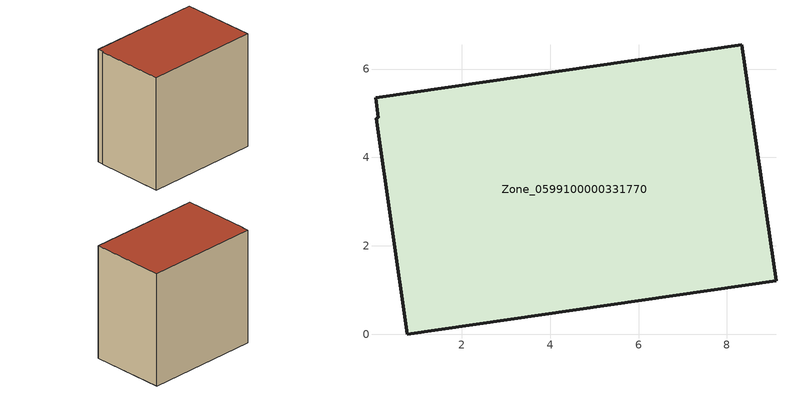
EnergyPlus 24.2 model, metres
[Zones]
Zone_0599100000331770
 floor ground (C_G): 0.12,4.9 0.05,5.35 8.33,6.55 9.11,1.21 0.77,0 0.07,4.88 z3.8
 wall outside (C_F): 9.11,1.21 8.33,6.55 0.05,5.35 0.12,4.9 0.07,4.88 0.77,0 9.11,1.21 z3.8:12.11
 roof outside (C_R): 0.05,5.35 0.12,4.9 0.07,4.88 0.77,0 9.11,1.21 8.33,6.55 z12.11
[BUILDING]
Pand.0599100000331770: North Axis=0; Terrain=City; Loads Convergence Tolerance Value=0.04; Temperature Convergence Tolerance Value=0.4; Solar Distribution=FullExterior; Maximum Number of Warmup Days=25; Minimum Number of Warmup Days=1
[Site:Location]
Rotterdam.The.Hague.AP_ZH_NLD Design_Conditions: Latitude=51.96; Longitude=4.45; Time Zone=1; Elevation=-4.5
[SITE:GROUNDTEMPERATURE:BUILDINGSURFACE]
18, 18, 18, 18, 18, 18, 18, 18, 18, 18, 18, 18
[MATERIAL] Thermal Absorptance=0.9; Solar Absorptance=0.7; Visible Absorptance=0.7
Name | Roughness | Thickness | Conductivity | Density | Specific Heat
G.TI.1975-1991 | MediumSmooth | 0.15 | 0.288461 | 540 | 1210
F.TI.1975-1991 | Rough | 0.3 | 0.230769 | 1920 | 840
R.TI.1975-1991 | MediumRough | 0.2 | 0.153846 | 1500 | 1000
[CONSTRUCTION]
C_G: G.TI.1975-1991
C_F: F.TI.1975-1991
C_R: R.TI.1975-1991
[ZONE]
Zone_0599100000331770: Type=1; Multiplier=1; Ceiling Height=Autocalculate; Volume=Autocalculate; Floor Area=autocalculate; Part of Total Floor Area=Yes
[ZONEINFILTRATION:DESIGNFLOWRATE]
Infil_Zone_0599100000331770: Zone or ZoneList or Space or SpaceList=Zone_0599100000331770; Schedule=AlwaysOn; Design Flow Rate Calculation Method=Flow/Area; Flow Rate per Floor Area=0.003; Constant Term Coefficient=1; Temperature Term Coefficient=0; Velocity Term Coefficient=0; Velocity Squared Term Coefficient=0
[HVACTEMPLATE:ZONE:IDEALLOADSAIRSYSTEM]
Zone_0599100000331770: Maximum Heating Supply Air Temperature=50; Minimum Cooling Supply Air Temperature=13; Maximum Heating Supply Air Humidity Ratio=0.0156; Minimum Cooling Supply Air Humidity Ratio=0.0077; Heating Limit=NoLimit; Cooling Limit=NoLimit; Dehumidification Control Type=ConstantSensibleHeatRatio; Cooling Sensible Heat Ratio=0.7; Dehumidification Setpoint=60; Humidification Control Type=None; Humidification Setpoint=30; Outdoor Air Method=None; Outdoor Air Flow Rate per Person=0.00944; Outdoor Air Flow Rate per Zone Floor Area=0; Outdoor Air Flow Rate per Zone=0; Demand Controlled Ventilation Type=None; Outdoor Air Economizer Type=NoEconomizer; Heat Recovery Type=None; Sensible Heat Recovery Effectiveness=0.7; Latent Heat Recovery Effectiveness=0.65
[ZONECONTROL:THERMOSTAT]
ThermostatControl_Zone_0599100000331770: Zone or ZoneList=Zone_0599100000331770; Control Type Schedule=DualSetpointControlType; Control 1=Thermostat_Zone_0599100000331770; Temperature Difference Between Cutout And Setpoint=0
[THERMOSTATSETPOINT:DUALSETPOINT]
Thermostat_Zone_0599100000331770: Heating Setpoint Temperature Schedule=HeatingSetpoint_Zone_0599100000331770; Cooling Setpoint Temperature Schedule=CoolingSetpoint_Zone_0599100000331770
[SCHEDULE:COMPACT]
HeatingSetpoint_Zone_0599100000331770: Through: 12/31, For: AllDays, Until: 24:00, 21
CoolingSetpoint_Zone_0599100000331770: Through: 12/31, For: AllDays, Until: 24:00, 24
DualSetpointControlType: Through: 12/31, For: AllDays, Until: 24:00, 4
AlwaysOn: Through: 12/31, For: AllDays, Until: 24:00, 1
